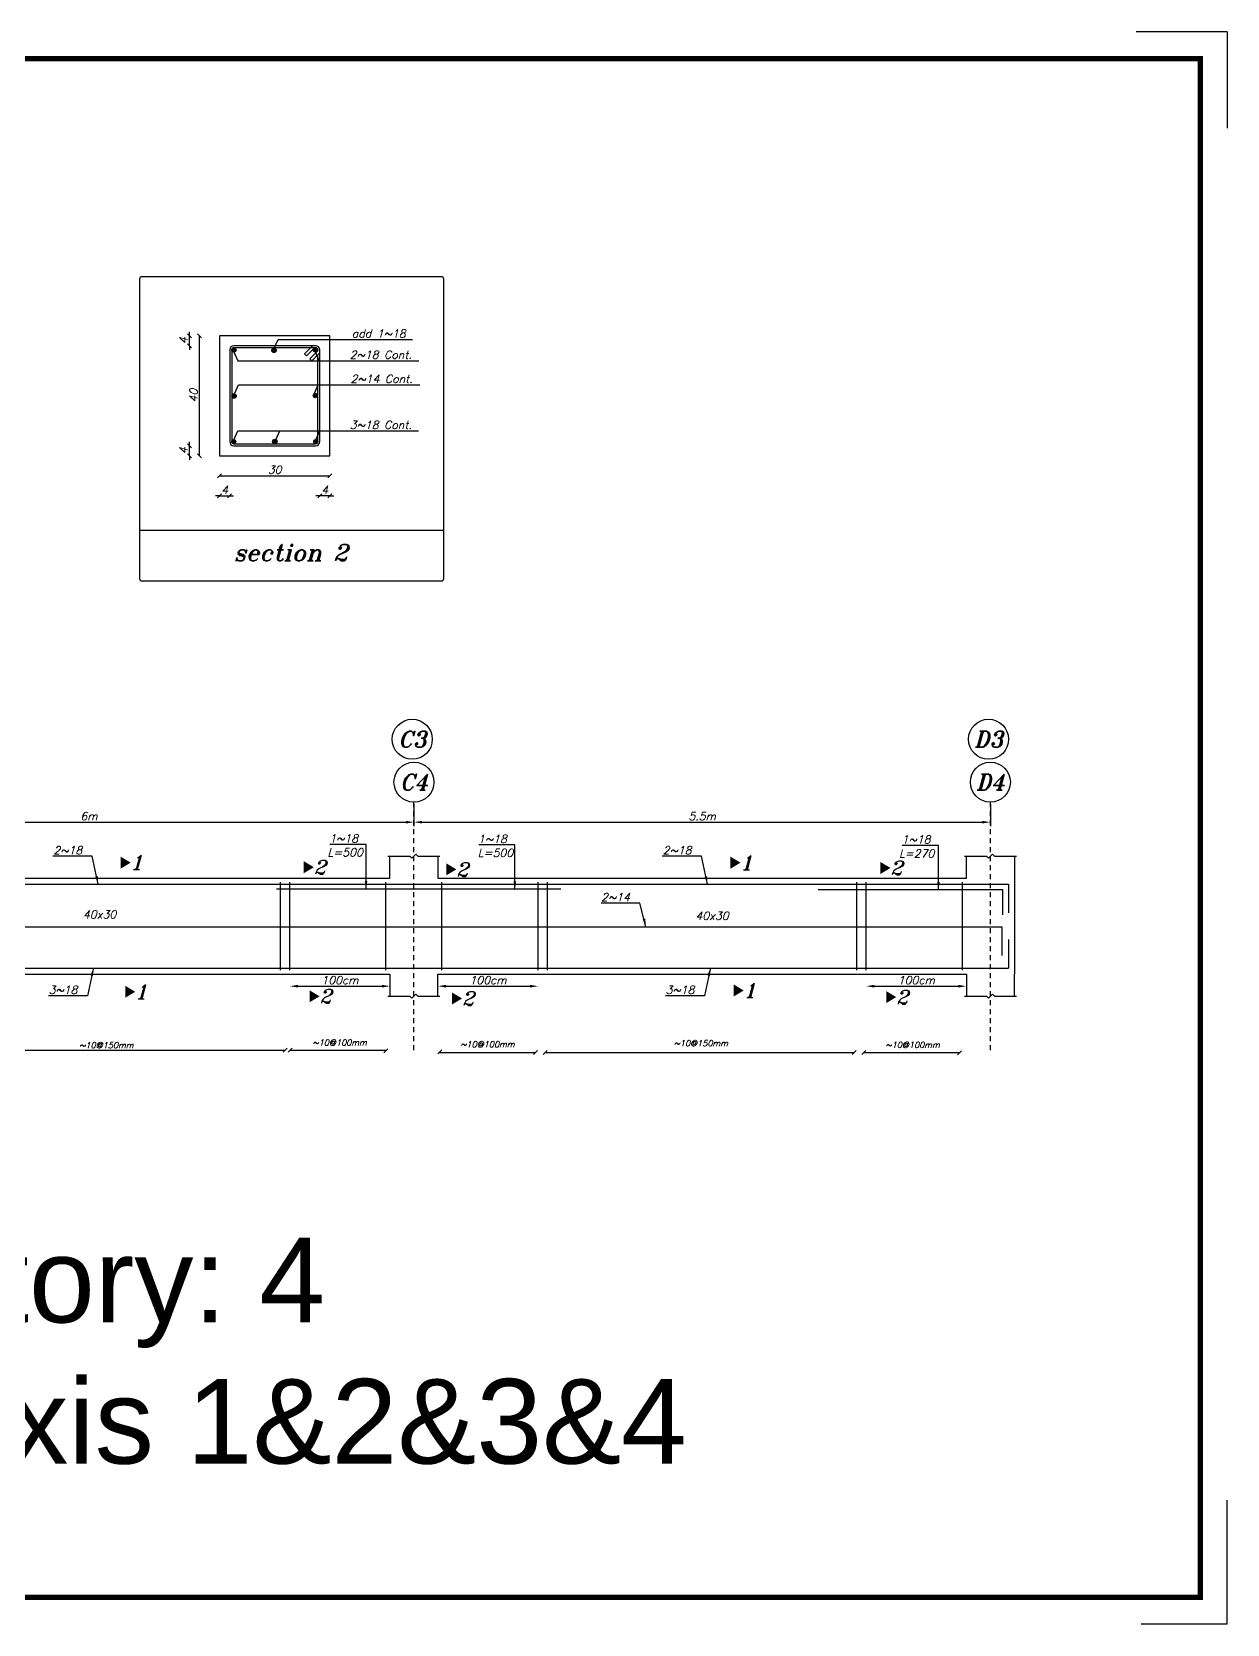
# Model space of a CAD drawing. Header units: inches. Extents: x -1152 to 1352, y 183 to 608.
# Drawn here: x 749.04 to 778.91, y 232.89 to 272.69 of the extents above; entities that cross this region are included whole.
import ezdxf
from ezdxf.enums import TextEntityAlignment as Align

# ---------------------------------------------------------------- set-up
doc = ezdxf.new("R2010")
doc.units = ezdxf.units.IN
doc.header["$MEASUREMENT"] = 0
doc.linetypes.add('HIDDEN2', pattern=[0.1875, 0.125, -0.0625])
doc.layers.add('Layer4', color=252, linetype='Continuous', lineweight=25)
doc.layers.add('SAZE_DRAWINGS', color=7, linetype='Continuous')
doc.styles.add('SAZE_STYLE', font='romancp.shx', dxfattribs={"oblique": 15})
doc.styles.add('SAZE_STYLE1', font='romant.shx', dxfattribs={"oblique": 15})
doc.styles.get("Standard").update_dxf_attribs({"font": 'arial.ttf'})
doc.dimstyles.new('SAZE_DIM_STYLE', dxfattribs={"dimtxt": 0.2, "dimasz": 0.2, "dimexe": 0.1, "dimexo": 0.05, "dimgap": 0.05, "dimtad": 0, "dimzin": 0, "dimdsep": 46, "dimtxsty": 'SAZE_STYLE', "dimcen": 0.09, "dimclrd": 2, "dimclre": 2, "dimclrt": 3, "dimadec": 0, "dimazin": 0, "dimtfac": 1, "dimtdec": 4, "dimtix": 1, "dimtmove": 1, "dimatfit": 3, "dimfxl": 1, "dimtolj": 1, "dimtzin": 0, "dimarcsym": 0})

# ---------------------------------------------------------------- blocks, each defined once
blk = doc.blocks.new('*D238')
at = {"layer": 'DEFPOINTS', "color": 0, "transparency": 16777216}
for p in [(742.35, 253.437), (758.59, 253.437), (758.59, 252.937)]:
    blk.add_point(p, dxfattribs=at)
at = {"layer": 'SAZE_DRAWINGS', "color": 2, "lineweight": -2, "transparency": 16777216}
for p, q in [((742.35, 253.387), (742.35, 252.837)), ((758.59, 253.387), (758.59, 252.837)), ((742.55, 252.937), (758.39, 252.937))]:
    blk.add_line(p, q, dxfattribs=at)
at = {"layer": 'SAZE_DRAWINGS', "color": 2, "transparency": 16777216}
for points in [[(742.55, 252.97), (742.55, 252.903), (742.35, 252.937)], [(758.39, 252.97), (758.39, 252.903), (758.59, 252.937)]]:
    blk.add_solid(points, dxfattribs=at)
at = {"layer": 'SAZE_DRAWINGS', "color": 3, "transparency": 16777216, "insert": (750.47, 253.087), "char_height": 0.2, "attachment_point": 5, "style": 'SAZE_STYLE'}
blk.add_mtext('\\A1;6m', dxfattribs=at)
blk = doc.blocks.new('*D239')
at = {"layer": 'DEFPOINTS', "color": 0, "transparency": 16777216}
for p in [(758.59, 253.437), (772.99, 253.437), (772.99, 252.937)]:
    blk.add_point(p, dxfattribs=at)
at = {"layer": 'SAZE_DRAWINGS', "color": 2, "lineweight": -2, "transparency": 16777216}
for p, q in [((758.59, 253.387), (758.59, 252.837)), ((772.99, 253.387), (772.99, 252.837)), ((758.79, 252.937), (772.79, 252.937))]:
    blk.add_line(p, q, dxfattribs=at)
at = {"layer": 'SAZE_DRAWINGS', "color": 2, "transparency": 16777216}
for points in [[(758.79, 252.97), (758.79, 252.903), (758.59, 252.937)], [(772.79, 252.97), (772.79, 252.903), (772.99, 252.937)]]:
    blk.add_solid(points, dxfattribs=at)
at = {"layer": 'SAZE_DRAWINGS', "color": 3, "transparency": 16777216, "insert": (765.79, 253.087), "char_height": 0.2, "attachment_point": 5, "style": 'SAZE_STYLE'}
blk.add_mtext('\\A1;5.5m', dxfattribs=at)
blk = doc.blocks.new('*D241')
at = {"layer": 'DEFPOINTS', "color": 0, "transparency": 16777216}
for p in [(755.49, 248.837), (757.99, 248.837), (757.99, 248.837)]:
    blk.add_point(p, dxfattribs=at)
at = {"layer": 'SAZE_DRAWINGS', "color": 2, "lineweight": -2, "transparency": 16777216}
blk.add_line((755.69, 248.837), (757.79, 248.837), dxfattribs=at)
at = {"layer": 'SAZE_DRAWINGS', "color": 2, "transparency": 16777216}
for points in [[(755.69, 248.87), (755.69, 248.803), (755.49, 248.837)], [(757.79, 248.87), (757.79, 248.803), (757.99, 248.837)]]:
    blk.add_solid(points, dxfattribs=at)
at = {"layer": 'SAZE_DRAWINGS', "color": 3, "transparency": 16777216, "insert": (756.74, 248.987), "char_height": 0.2, "attachment_point": 5, "style": 'SAZE_STYLE'}
blk.add_mtext('\\A1;100cm', dxfattribs=at)
blk = doc.blocks.new('*D242')
at = {"layer": 'DEFPOINTS', "color": 0, "transparency": 16777216}
for p in [(759.19, 248.837), (761.69, 248.837), (761.69, 248.837)]:
    blk.add_point(p, dxfattribs=at)
at = {"layer": 'SAZE_DRAWINGS', "color": 2, "lineweight": -2, "transparency": 16777216}
blk.add_line((759.39, 248.837), (761.49, 248.837), dxfattribs=at)
at = {"layer": 'SAZE_DRAWINGS', "color": 2, "transparency": 16777216}
for points in [[(759.39, 248.87), (759.39, 248.803), (759.19, 248.837)], [(761.49, 248.87), (761.49, 248.803), (761.69, 248.837)]]:
    blk.add_solid(points, dxfattribs=at)
at = {"layer": 'SAZE_DRAWINGS', "color": 3, "transparency": 16777216, "insert": (760.44, 248.987), "char_height": 0.2, "attachment_point": 5, "style": 'SAZE_STYLE'}
blk.add_mtext('\\A1;100cm', dxfattribs=at)
blk = doc.blocks.new('*D243')
at = {"layer": 'DEFPOINTS', "color": 0, "transparency": 16777216}
for p in [(769.89, 248.837), (772.39, 248.837), (772.39, 248.837)]:
    blk.add_point(p, dxfattribs=at)
at = {"layer": 'SAZE_DRAWINGS', "color": 2, "lineweight": -2, "transparency": 16777216}
blk.add_line((770.09, 248.837), (772.19, 248.837), dxfattribs=at)
at = {"layer": 'SAZE_DRAWINGS', "color": 2, "transparency": 16777216}
for points in [[(770.09, 248.87), (770.09, 248.803), (769.89, 248.837)], [(772.19, 248.87), (772.19, 248.803), (772.39, 248.837)]]:
    blk.add_solid(points, dxfattribs=at)
at = {"layer": 'SAZE_DRAWINGS', "color": 3, "transparency": 16777216, "insert": (771.14, 248.987), "char_height": 0.2, "attachment_point": 5, "style": 'SAZE_STYLE'}
blk.add_mtext('\\A1;100cm', dxfattribs=at)
blk = doc.blocks.new('SAZE-CIR-COL')
at = {"layer": 'SAZE_DRAWINGS'}
h = blk.add_hatch(color=0, dxfattribs=at)
h.dxf.hatch_style = 1
h.paths.add_polyline_path([(0.5, 0, 1), (-0.5, 0, 1)])
at = {"layer": 'SAZE_DRAWINGS', "color": 0}
blk.add_circle((0, 0), 0.5, dxfattribs=at)
blk = doc.blocks.new('_Oblique')
at = {"color": 0, "linetype": 'ByBlock', "lineweight": -2}
blk.add_line((-0.5, -0.5), (0.5, 0.5), dxfattribs=at)
blk = doc.blocks.new('*D244')
at = {"layer": 'DEFPOINTS', "color": 0, "transparency": 16777216}
for p in [(753.735, 261.097), (753.985, 261.097), (753.985, 261.097)]:
    blk.add_point(p, dxfattribs=at)
at = {"layer": 'SAZE_DRAWINGS', "color": 2, "lineweight": -2, "transparency": 16777216}
for p, q in [((753.735, 261.097), (753.635, 261.097)), ((753.735, 261.097), (753.985, 261.097)), ((753.985, 261.097), (754.085, 261.097))]:
    blk.add_line(p, q, dxfattribs=at)
at = {"layer": 'SAZE_DRAWINGS', "color": 2, "lineweight": -2, "transparency": 16777216, "xscale": 0.1, "yscale": 0.1, "zscale": 0.1}
blk.add_blockref('_Oblique', (753.735, 261.097), dxfattribs=at)
at = {"layer": 'SAZE_DRAWINGS', "color": 2, "lineweight": -2, "transparency": 16777216, "xscale": 0.1, "yscale": 0.1, "zscale": 0.1, "rotation": 180}
blk.add_blockref('_Oblique', (753.985, 261.097), dxfattribs=at)
at = {"layer": 'SAZE_DRAWINGS', "color": 3, "transparency": 16777216, "insert": (753.86, 261.247), "char_height": 0.2, "attachment_point": 5, "style": 'SAZE_STYLE'}
blk.add_mtext('\\A1;4', dxfattribs=at)
blk = doc.blocks.new('*D245')
at = {"layer": 'DEFPOINTS', "color": 0, "transparency": 16777216}
for p in [(753.735, 261.597), (756.485, 261.597), (756.485, 261.597)]:
    blk.add_point(p, dxfattribs=at)
at = {"layer": 'SAZE_DRAWINGS', "color": 2, "lineweight": -2, "transparency": 16777216}
blk.add_line((753.735, 261.597), (756.485, 261.597), dxfattribs=at)
at = {"layer": 'SAZE_DRAWINGS', "color": 2, "lineweight": -2, "transparency": 16777216, "xscale": 0.1, "yscale": 0.1, "zscale": 0.1, "rotation": 180}
blk.add_blockref('_Oblique', (753.735, 261.597), dxfattribs=at)
at = {"layer": 'SAZE_DRAWINGS', "color": 2, "lineweight": -2, "transparency": 16777216, "xscale": 0.1, "yscale": 0.1, "zscale": 0.1}
blk.add_blockref('_Oblique', (756.485, 261.597), dxfattribs=at)
at = {"layer": 'SAZE_DRAWINGS', "color": 3, "transparency": 16777216, "insert": (755.11, 261.747), "char_height": 0.2, "attachment_point": 5, "style": 'SAZE_STYLE'}
blk.add_mtext('\\A1;30', dxfattribs=at)
blk = doc.blocks.new('*D246')
at = {"layer": 'DEFPOINTS', "color": 0, "transparency": 16777216}
for p in [(756.235, 261.097), (756.235, 261.097), (756.485, 261.097)]:
    blk.add_point(p, dxfattribs=at)
at = {"layer": 'SAZE_DRAWINGS', "color": 2, "lineweight": -2, "transparency": 16777216}
for p, q in [((756.235, 261.097), (756.135, 261.097)), ((756.485, 261.097), (756.235, 261.097)), ((756.485, 261.097), (756.585, 261.097))]:
    blk.add_line(p, q, dxfattribs=at)
at = {"layer": 'SAZE_DRAWINGS', "color": 2, "lineweight": -2, "transparency": 16777216, "xscale": 0.1, "yscale": 0.1, "zscale": 0.1}
blk.add_blockref('_Oblique', (756.235, 261.097), dxfattribs=at)
at = {"layer": 'SAZE_DRAWINGS', "color": 2, "lineweight": -2, "transparency": 16777216, "xscale": 0.1, "yscale": 0.1, "zscale": 0.1, "rotation": 180}
blk.add_blockref('_Oblique', (756.485, 261.097), dxfattribs=at)
at = {"layer": 'SAZE_DRAWINGS', "color": 3, "transparency": 16777216, "insert": (756.36, 261.247), "char_height": 0.2, "attachment_point": 5, "style": 'SAZE_STYLE'}
blk.add_mtext('\\A1;4', dxfattribs=at)
blk = doc.blocks.new('*D247')
at = {"layer": 'DEFPOINTS', "color": 0, "transparency": 16777216}
for p in [(752.985, 262.347), (752.985, 262.347), (752.985, 262.097)]:
    blk.add_point(p, dxfattribs=at)
at = {"layer": 'SAZE_DRAWINGS', "color": 2, "lineweight": -2, "transparency": 16777216}
for p, q in [((752.985, 262.347), (752.985, 262.447)), ((752.985, 262.097), (752.985, 262.347)), ((752.985, 262.097), (752.985, 261.997))]:
    blk.add_line(p, q, dxfattribs=at)
at = {"layer": 'SAZE_DRAWINGS', "color": 2, "lineweight": -2, "transparency": 16777216, "xscale": 0.1, "yscale": 0.1, "zscale": 0.1}
for p, rotation in [((752.985, 262.347), 270), ((752.985, 262.097), 90)]:
    blk.add_blockref('_Oblique', p, dxfattribs=dict(at, rotation=rotation))
at = {"layer": 'SAZE_DRAWINGS', "color": 3, "transparency": 16777216, "insert": (752.835, 262.222), "char_height": 0.2, "attachment_point": 5, "rotation": 90, "style": 'SAZE_STYLE'}
blk.add_mtext('\\A1;4', dxfattribs=at)
blk = doc.blocks.new('*D248')
at = {"layer": 'DEFPOINTS', "color": 0, "transparency": 16777216}
for p in [(753.235, 265.097), (753.235, 265.097), (753.235, 262.097)]:
    blk.add_point(p, dxfattribs=at)
at = {"layer": 'SAZE_DRAWINGS', "color": 2, "lineweight": -2, "transparency": 16777216}
blk.add_line((753.235, 262.097), (753.235, 265.097), dxfattribs=at)
at = {"layer": 'SAZE_DRAWINGS', "color": 2, "lineweight": -2, "transparency": 16777216, "xscale": 0.1, "yscale": 0.1, "zscale": 0.1}
for p, rotation in [((753.235, 265.097), 90), ((753.235, 262.097), 270)]:
    blk.add_blockref('_Oblique', p, dxfattribs=dict(at, rotation=rotation))
at = {"layer": 'SAZE_DRAWINGS', "color": 3, "transparency": 16777216, "insert": (753.085, 263.597), "char_height": 0.2, "attachment_point": 5, "rotation": 90, "style": 'SAZE_STYLE'}
blk.add_mtext('\\A1;40', dxfattribs=at)
blk = doc.blocks.new('*D249')
at = {"layer": 'DEFPOINTS', "color": 0, "transparency": 16777216}
for p in [(752.985, 265.097), (752.985, 265.097), (752.985, 264.847)]:
    blk.add_point(p, dxfattribs=at)
at = {"layer": 'SAZE_DRAWINGS', "color": 2, "lineweight": -2, "transparency": 16777216}
for p, q in [((752.985, 265.097), (752.985, 265.197)), ((752.985, 264.847), (752.985, 265.097)), ((752.985, 264.847), (752.985, 264.747))]:
    blk.add_line(p, q, dxfattribs=at)
at = {"layer": 'SAZE_DRAWINGS', "color": 2, "lineweight": -2, "transparency": 16777216, "xscale": 0.1, "yscale": 0.1, "zscale": 0.1}
for p, rotation in [((752.985, 265.097), 270), ((752.985, 264.847), 90)]:
    blk.add_blockref('_Oblique', p, dxfattribs=dict(at, rotation=rotation))
at = {"layer": 'SAZE_DRAWINGS', "color": 3, "transparency": 16777216, "insert": (752.835, 264.972), "char_height": 0.2, "attachment_point": 5, "rotation": 90, "style": 'SAZE_STYLE'}
blk.add_mtext('\\A1;4', dxfattribs=at)

msp = doc.modelspace()

# ---------------------------------------------------------------- linework, layer by layer
at = {"color": 6}
for p, q in [((773.4419, 251.38666), (773.4419, 250.66863)), ((773.27968, 250.32404), (773.27968, 249.60601)), ((773.4419, 250.00469), (773.4419, 249.28666))]:
    msp.add_line(p, q, dxfattribs=at)
at = {"layer": 'Layer4'}
for p, q in [((778.90511, 272.69218), (776.62953, 272.69218)), ((778.90511, 272.69218), (778.90511, 270.28164)), ((778.90511, 232.88968), (778.90511, 235.99083)), ((778.90511, 232.88968), (778.90511, 234.22983)), ((778.90511, 232.88968), (776.75432, 232.88968))]:
    msp.add_line(p, q, dxfattribs=at)
at = {"layer": 'Layer4', "const_width": 0.13402}
msp.add_lwpolyline([(723.28882, 272.0221), (778.23503, 272.0221), (778.23503, 233.55975), (723.28882, 233.55975)], close=True, dxfattribs=at)
at = {"layer": 'SAZE_DRAWINGS', "color": 8}
msp.add_line((751.73279, 260.23511), (759.33502, 260.23511), dxfattribs=at)
msp.add_lwpolyline([(751.79614, 258.96762), (759.27167, 258.96762, 0.41421356), (759.33502, 259.03097), (759.33502, 266.5065, 0.41421356), (759.27167, 266.56985), (751.79614, 266.56985, 0.41421356), (751.73279, 266.5065), (751.73279, 259.03097, 0.41421356)], format="xyb", close=True, dxfattribs=at)
at = {"layer": 'SAZE_DRAWINGS', "color": 3}
msp.add_lwpolyline([(753.73523, 262.09711), (756.48523, 262.09711), (756.48523, 265.09711), (753.73523, 265.09711)], close=True, dxfattribs=at)
at = {"layer": 'SAZE_DRAWINGS', "color": 4}
msp.add_lwpolyline([(754.09023, 262.34711), (756.13023, 262.34711, 0.41421356), (756.23523, 262.45211), (756.23523, 264.74211, 0.41421356), (756.13023, 264.84711), (754.09023, 264.84711, 0.41421356), (753.98523, 264.74211), (753.98523, 262.45211, 0.41421356)], format="xyb", close=True, dxfattribs=at)
for points, format in [([(756.18523, 264.71711), (756.18523, 264.74211, 0.41421356), (756.13023, 264.79711), (754.09023, 264.79711, 0.41421356), (754.03523, 264.74211), (754.03523, 262.45211, 0.41421356), (754.09023, 262.39711), (756.13023, 262.39711, 0.41421356), (756.18523, 262.45211), (756.18523, 264.61711)], "xyb"), ([(751.26162, 251.92453, 0.3, 0, 0), (751.51162, 251.92453, 0, 0, 0)], "xyseb"), ([(755.83773, 251.81147, 0.3, 0, 0), (756.08773, 251.81147, 0, 0, 0)], "xyseb"), ([(766.49685, 251.92413, 0.3, 0, 0), (766.74685, 251.92413, 0, 0, 0)], "xyseb"), ([(759.39777, 251.75732, 0.3, 0, 0), (759.64777, 251.75732, 0, 0, 0)], "xyseb"), ([(770.24455, 251.7921, 0.3, 0, 0), (770.49455, 251.7921, 0, 0, 0)], "xyseb"), ([(751.37637, 248.69717, 0.3, 0, 0), (751.62637, 248.69717, 0, 0, 0)], "xyseb"), ([(766.57882, 248.72954, 0.3, 0, 0), (766.82882, 248.72954, 0, 0, 0)], "xyseb"), ([(755.98066, 248.58335, 0.3, 0, 0), (756.23066, 248.58335, 0, 0, 0)], "xyseb"), ([(759.54069, 248.5292, 0.3, 0, 0), (759.79069, 248.5292, 0, 0, 0)], "xyseb"), ([(770.38748, 248.56398, 0.3, 0, 0), (770.63748, 248.56398, 0, 0, 0)], "xyseb")]:
    msp.add_lwpolyline(points, format=format, dxfattribs=at)
for points in [[(756.10523, 264.79711), (755.90523, 264.59711), (755.85523, 264.64711), (756.05523, 264.84711)], [(756.18523, 264.71711), (755.98523, 264.51711), (756.03523, 264.46711), (756.23523, 264.66711)]]:
    msp.add_lwpolyline(points, dxfattribs=at)
at = {"layer": 'SAZE_DRAWINGS', "color": 2, "linetype": 'HIDDEN2'}
for points in [[(758.58965, 247.23666), (758.58965, 253.43666)], [(772.98965, 247.23666), (772.98965, 253.43666)]]:
    msp.add_lwpolyline(points, dxfattribs=at)
at = {"layer": 'SAZE_DRAWINGS', "color": 3, "linetype": 'Continuous'}
for points in [[(742.94965, 252.08666), (742.94965, 251.53666), (757.98965, 251.53666), (757.98965, 252.08666)], [(759.18965, 252.08666), (759.18965, 251.53666), (772.38965, 251.53666), (772.38965, 252.08666)], [(773.58965, 252.08666), (773.58965, 249.13666)], [(742.94965, 248.58666), (742.94965, 249.13666), (757.98965, 249.13666), (757.98965, 248.58666)], [(759.18965, 248.58666), (759.18965, 249.13666), (772.38965, 249.13666), (772.38965, 248.58666)], [(773.58965, 248.58666), (773.58965, 249.13666)]]:
    msp.add_lwpolyline(points, dxfattribs=at)
at = {"layer": 'SAZE_DRAWINGS', "color": 8}
for points in [[(757.93965, 252.08666), (758.48965, 252.08666), (758.53965, 252.03666), (758.63965, 252.13666), (758.68965, 252.08666), (759.23965, 252.08666)], [(772.33965, 252.08666), (772.88965, 252.08666), (772.93965, 252.03666), (773.03965, 252.13666), (773.08965, 252.08666), (773.63965, 252.08666)], [(757.93965, 248.58666), (758.48965, 248.58666), (758.53965, 248.53666), (758.63965, 248.63666), (758.68965, 248.58666), (759.23965, 248.58666)], [(772.33965, 248.58666), (772.88965, 248.58666), (772.93965, 248.53666), (773.03965, 248.63666), (773.08965, 248.58666), (773.63965, 248.58666)]]:
    msp.add_lwpolyline(points, dxfattribs=at)
at = {"layer": 'SAZE_DRAWINGS', "color": 6, "linetype": 'Continuous'}
for points in [[(727.63046, 251.38666), (773.4419, 251.38666)], [(755.15628, 251.26804), (762.25628, 251.26804)], [(768.68999, 251.24986), (773.295, 251.24986), (773.295, 250.62008)], [(727.74716, 250.32404), (773.27968, 250.32404)], [(727.63046, 249.28666), (773.4419, 249.28666)]]:
    msp.add_lwpolyline(points, dxfattribs=at)
at = {"layer": 'SAZE_DRAWINGS', "color": 4, "linetype": 'Continuous'}
for points in [[(755.25165, 249.23666), (755.25165, 251.43666)], [(755.48965, 249.23666), (755.48965, 251.43666)], [(757.88965, 249.23666), (757.88965, 251.43666)], [(759.28965, 249.23666), (759.28965, 251.43666)], [(761.68965, 249.23666), (761.68965, 251.43666)], [(761.92765, 249.23666), (761.92765, 251.43666)], [(769.65165, 249.23666), (769.65165, 251.43666)], [(769.88965, 249.23666), (769.88965, 251.43666)], [(772.28965, 249.23666), (772.28965, 251.43666)]]:
    msp.add_lwpolyline(points, dxfattribs=at)
at = {"layer": 'SAZE_DRAWINGS', "color": 1}
for points in [[(745.59003, 247.23666), (755.37573, 247.23666)], [(755.32573, 247.18666), (755.42573, 247.28666)], [(755.45058, 247.18666), (755.55058, 247.28666)], [(755.50058, 247.23666), (757.90058, 247.23666)], [(757.83965, 247.17262), (757.93965, 247.27262)], [(759.18965, 247.14781), (759.28965, 247.24781)], [(759.22721, 247.18208), (761.62721, 247.18208)], [(761.57721, 247.13208), (761.67721, 247.23208)], [(761.81521, 247.13208), (761.91521, 247.23208)], [(761.86521, 247.18208), (769.58921, 247.18208)], [(769.53921, 247.13208), (769.63921, 247.23208)], [(769.77721, 247.13208), (769.87721, 247.23208)], [(769.82721, 247.18208), (772.22721, 247.18208)], [(772.16628, 247.11803), (772.26628, 247.21803)]]:
    msp.add_lwpolyline(points, dxfattribs=at)
at = {"layer": 'SAZE_DRAWINGS', "color": 2}
for centre in [(758.54691, 255.00917), (772.94369, 255.00917), (758.58965, 253.93666), (772.98965, 253.93666)]:
    msp.add_ellipse(centre, major_axis=(0.5, 0), ratio=1, dxfattribs=at)

# ---------------------------------------------------------------- block references
at = {"layer": 'SAZE_DRAWINGS', "color": 6}
for p, xscale, yscale, zscale in [((754.09023, 264.74211), 0.11, 0.11, 0.11), ((755.09307, 264.72932), 0.11, 0.11, 0.11), ((756.13023, 264.74211), 0.11, 0.11, 0.11), ((754.09474, 263.58898), 0.11, 0.11, 0.11), ((756.12741, 263.59861), 0.11, 0.11, 0.11), ((754.08523, 262.44711), 0.1, 0.1, 0.1), ((755.11364, 262.45316), 0.11, 0.11, 0.11), ((756.13523, 262.44711), 0.1, 0.1, 0.1)]:
    msp.add_blockref('SAZE-CIR-COL', p, dxfattribs=dict(at, xscale=xscale, yscale=yscale, zscale=zscale))

# ---------------------------------------------------------------- texts
at = {"color": 6, "insert": (722.74735, 242.54864), "char_height": 2.116983, "attachment_point": 1}
msp.add_mtext_dynamic_manual_height_columns('\\pxqc;Story: 4\\PBeam: Axis 1&2&3&4', width=57.0507531, gutter_width=36.72032, heights=[0], dxfattribs=at)
at = {"layer": 'SAZE_DRAWINGS', "color": 2, "style": 'SAZE_STYLE1', "oblique": 15}
for s, height, p in [('section 2', 0.411787, (755.51207, 259.67309)), ('40x30', 0.2, (750.73579, 250.63154)), ('40x30', 0.2, (766.03686, 250.59747))]:
    msp.add_text(s, height=height, dxfattribs=at).set_placement(p, align=Align.MIDDLE_CENTER)
at = {"layer": 'SAZE_DRAWINGS', "color": 3, "style": 'SAZE_STYLE1', "oblique": 15}
for s, p in [('C3', (758.54691, 255.00917)), ('D3', (772.94369, 255.00917)), ('C4', (758.58965, 253.93666)), ('D4', (772.98965, 253.93666))]:
    msp.add_text(s, height=0.4, dxfattribs=at).set_placement(p, align=Align.MIDDLE_CENTER)
at = {"layer": 'SAZE_DRAWINGS', "color": 2, "style": 'SAZE_STYLE1', "oblique": 15}
for s, p in [('1', (751.51162, 251.92453)), ('2', (756.08773, 251.81147)), ('1', (766.74685, 251.92413)), ('2', (770.49455, 251.7921)), ('2', (759.64777, 251.75732)), ('1', (751.62637, 248.69717)), ('1', (766.82882, 248.72954)), ('2', (756.23066, 248.58335)), ('2', (759.79069, 248.5292)), ('2', (770.63748, 248.56398))]:
    msp.add_text(s, height=0.35, dxfattribs=at).set_placement(p, align=Align.MIDDLE_LEFT)
at = {"layer": 'SAZE_DRAWINGS', "color": 3, "style": 'SAZE_STYLE', "oblique": 15}
for s, p in [('~10@150mm', (750.90514, 247.28666)), ('~10@100mm', (756.73262, 247.35039)), ('~10@100mm', (760.42538, 247.30846)), ('~10@150mm', (765.75644, 247.33607)), ('~10@100mm', (771.04668, 247.29448))]:
    msp.add_text(s, height=0.15, dxfattribs=at).set_placement(p, align=Align.CENTER)
at = {"layer": 'SAZE_DRAWINGS', "color": 3, "char_height": 0.2, "style": 'SAZE_STYLE'}
for s, insert, attachment_point in [('\\A1;add 1~18', (757.0353, 265.05104), 7), ('\\A1;2~18 Cont.', (756.98523, 264.52211), 7), ('\\A1;2~14 Cont.', (757.00615, 263.91775), 7), ('\\A1;3~18 Cont.', (756.98523, 262.76711), 7), ('\\A1;1~18', (757.19309, 252.42959), 9), ('\\A1;1~18', (760.91078, 252.41752), 9), ('\\A1;1~18', (771.49352, 252.40549), 9), ('\\A1;2~18', (750.30101, 252.13379), 9), ('\\A1;2~18', (765.52311, 252.13409), 9), ('\\A1;2~14', (763.98515, 250.96167), 9), ('\\A1;3~18', (750.18138, 248.64605), 9), ('\\A1;3~18', (765.59504, 248.64601), 9)]:
    msp.add_mtext(s, dxfattribs=dict(at, insert=insert, attachment_point=attachment_point))
at = {"layer": 'SAZE_DRAWINGS', "color": 2, "char_height": 0.2, "attachment_point": 3, "style": 'SAZE_STYLE'}
for s, insert in [('L=500', (757.312, 252.28268)), ('L=500', (761.06751, 252.27021)), ('L=270', (771.5898, 252.25375))]:
    msp.add_mtext(s, dxfattribs=dict(at, insert=insert))

# ---------------------------------------------------------------- dimensions: what is measured, and where the dimension line sits
at = {"layer": 'SAZE_DRAWINGS', "color": 2}
for base, p1, p2, text, override, picture, middle in [((752.98523, 265.09711), (752.98523, 264.84711), (752.98523, 265.09711), '4', {"dimtxt": 0.2, "dimasz": 0.1, "dimgap": 0.05, "dimtad": 1, "dimdec": 1, "dimlfac": 20, "dimrnd": 5, "dimzin": 8, "dimblk": 'Oblique', "dimse1": 1, "dimse2": 1, "dimclrd": 2, "dimclre": 2, "dimclrt": 3}, '*D249', (752.83523, 264.97211)), ((753.23523, 265.09711), (753.23523, 262.09711), (753.23523, 265.09711), '40', {"dimtxt": 0.2, "dimasz": 0.1, "dimgap": 0.05, "dimtad": 1, "dimdec": 1, "dimlfac": 20, "dimrnd": 0.5, "dimzin": 8, "dimblk": 'Oblique', "dimse1": 1, "dimse2": 1, "dimclrd": 2, "dimclre": 2, "dimclrt": 3}, '*D248', (753.08523, 263.59711)), ((752.98523, 262.34711), (752.98523, 262.09711), (752.98523, 262.34711), '4', {"dimtxt": 0.2, "dimasz": 0.1, "dimgap": 0.05, "dimtad": 1, "dimdec": 1, "dimlfac": 20, "dimrnd": 5, "dimzin": 8, "dimblk": 'Oblique', "dimse1": 1, "dimse2": 1, "dimclrd": 2, "dimclre": 2, "dimclrt": 3}, '*D247', (752.83523, 262.22211))]:
    dim = msp.add_linear_dim(base=base, p1=p1, p2=p2, angle=90, text=text, dimstyle='SAZE_DIM_STYLE', override=override, dxfattribs=at)
    dim.commit()
    dim.dimension.update_dxf_attribs({"geometry": picture, "text_midpoint": middle})
for base, p1, p2, text, override, picture, middle in [((756.48523, 261.59711), (753.73523, 261.59711), (756.48523, 261.59711), '30', {"dimtxt": 0.2, "dimasz": 0.1, "dimgap": 0.05, "dimtad": 1, "dimdec": 1, "dimlfac": 20, "dimrnd": 0.5, "dimzin": 8, "dimblk": 'Oblique', "dimse1": 1, "dimse2": 1, "dimclrd": 2, "dimclre": 2, "dimclrt": 3}, '*D245', (755.11023, 261.74711)), ((753.98523, 261.09711), (753.73523, 261.09711), (753.98523, 261.09711), '4', {"dimtxt": 0.2, "dimasz": 0.1, "dimgap": 0.05, "dimtad": 1, "dimdec": 1, "dimlfac": 20, "dimrnd": 5, "dimzin": 8, "dimblk": 'Oblique', "dimse1": 1, "dimse2": 1, "dimclrd": 2, "dimclre": 2, "dimclrt": 3}, '*D244', (753.86023, 261.24711)), ((756.23523, 261.09711), (756.48523, 261.09711), (756.23523, 261.09711), '4', {"dimtxt": 0.2, "dimasz": 0.1, "dimgap": 0.05, "dimtad": 1, "dimdec": 1, "dimlfac": 20, "dimrnd": 5, "dimzin": 8, "dimblk": 'Oblique', "dimse1": 1, "dimse2": 1, "dimclrd": 2, "dimclre": 2, "dimclrt": 3}, '*D246', (756.36023, 261.24711)), ((758.58965, 252.93666), (742.34965, 253.43666), (758.58965, 253.43666), '6m', {"dimtxt": 0.2, "dimasz": 0.2, "dimgap": 0.05, "dimtad": 1, "dimdec": 1, "dimlfac": 50, "dimrnd": 1, "dimzin": 8, "dimclrd": 2, "dimclre": 2, "dimclrt": 3}, '*D238', (750.46965, 253.08666)), ((772.98965, 252.93666), (758.58965, 253.43666), (772.98965, 253.43666), '5.5m', {"dimtxt": 0.2, "dimasz": 0.2, "dimgap": 0.05, "dimtad": 1, "dimdec": 1, "dimlfac": 50, "dimrnd": 1, "dimzin": 8, "dimclrd": 2, "dimclre": 2, "dimclrt": 3}, '*D239', (765.78965, 253.08666)), ((757.98965, 248.83666), (755.48965, 248.83666), (757.98965, 248.83666), '100cm', {"dimtxt": 0.2, "dimasz": 0.2, "dimgap": 0.05, "dimtad": 1, "dimdec": 1, "dimlfac": 50, "dimrnd": 1, "dimzin": 8, "dimse1": 1, "dimse2": 1, "dimclrd": 2, "dimclre": 2, "dimclrt": 3}, '*D241', (756.73965, 248.98666)), ((761.68965, 248.83666), (759.18965, 248.83666), (761.68965, 248.83666), '100cm', {"dimtxt": 0.2, "dimasz": 0.2, "dimgap": 0.05, "dimtad": 1, "dimdec": 1, "dimlfac": 50, "dimrnd": 1, "dimzin": 8, "dimse1": 1, "dimse2": 1, "dimclrd": 2, "dimclre": 2, "dimclrt": 3}, '*D242', (760.43965, 248.98666)), ((772.38965, 248.83666), (769.88965, 248.83666), (772.38965, 248.83666), '100cm', {"dimtxt": 0.2, "dimasz": 0.2, "dimgap": 0.05, "dimtad": 1, "dimdec": 1, "dimlfac": 50, "dimrnd": 1, "dimzin": 8, "dimse1": 1, "dimse2": 1, "dimclrd": 2, "dimclre": 2, "dimclrt": 3}, '*D243', (771.13965, 248.98666))]:
    dim = msp.add_linear_dim(base=base, p1=p1, p2=p2, text=text, dimstyle='SAZE_DIM_STYLE', override=override, dxfattribs=at)
    dim.commit()
    dim.dimension.update_dxf_attribs({"geometry": picture, "text_midpoint": middle})

# ---------------------------------------------------------------- leaders
at = {"layer": 'SAZE_DRAWINGS', "annotation_type": 0, "has_hookline": 1, "hookline_direction": 0}
for points, text_width in [([(754.08523, 264.69211), (754.18523, 264.47211), (756.93523, 264.47211)], 1.72636), ([(755.09536, 264.78104), (755.19536, 265.00104), (756.9853, 265.00104)], 1.51447), ([(754.10615, 263.64775), (754.20615, 263.86775), (756.95615, 263.86775)], 1.72636), ([(754.08523, 262.49711), (754.18523, 262.71711), (756.93523, 262.71711)], 1.71615)]:
    msp.add_leader(points, dimstyle='SAZE_DIM_STYLE', override={"dimasz": 0.1, "dimgap": 0.05, "dimtad": 1, "dimdec": 3, "dimse1": 1, "dimse2": 1, "dimclrd": 2}, dxfattribs=dict(at, text_width=text_width))
at = {"layer": 'SAZE_DRAWINGS'}
for points in [[(756.12523, 264.69211), (756.22523, 264.47211)], [(756.09936, 263.64775), (756.19936, 263.86775)], [(755.14124, 262.49711), (755.24124, 262.71711)], [(756.13523, 262.49711), (756.23523, 262.71711)]]:
    msp.add_leader(points, dimstyle='SAZE_DIM_STYLE', override={"dimasz": 0.1, "dimgap": 0.05, "dimtad": 1, "dimdec": 3, "dimse1": 1, "dimse2": 1, "dimclrd": 2}, dxfattribs=at)
at = {"layer": 'SAZE_DRAWINGS', "color": 2, "annotation_type": 0, "has_hookline": 1, "hookline_direction": 1}
for points, text_width in [([(757.39309, 251.26745), (757.39309, 252.37959), (757.24309, 252.37959)], 0.70308), ([(761.11078, 251.25539), (761.11078, 252.36752), (760.96078, 252.36752)], 0.70308), ([(771.69352, 251.24335), (771.69352, 252.35549), (771.54352, 252.35549)], 0.70308), ([(750.70101, 251.38379), (750.55101, 252.08379), (750.35101, 252.08379)], 0.73165), ([(765.92311, 251.38409), (765.77311, 252.08409), (765.57311, 252.08409)], 0.73165), ([(764.38515, 250.32347), (764.23515, 250.91167), (764.03515, 250.91167)], 0.72007), ([(750.58138, 249.29605), (750.43138, 248.59605), (750.23138, 248.59605)], 0.72144), ([(765.99504, 249.29601), (765.84504, 248.59601), (765.64504, 248.59601)], 0.72144)]:
    msp.add_leader(points, dimstyle='SAZE_DIM_STYLE', override={"dimasz": 0.2, "dimgap": 0.05, "dimtad": 1, "dimclrd": 2}, dxfattribs=dict(at, text_width=text_width))

doc.saveas('drawing.dxf')
